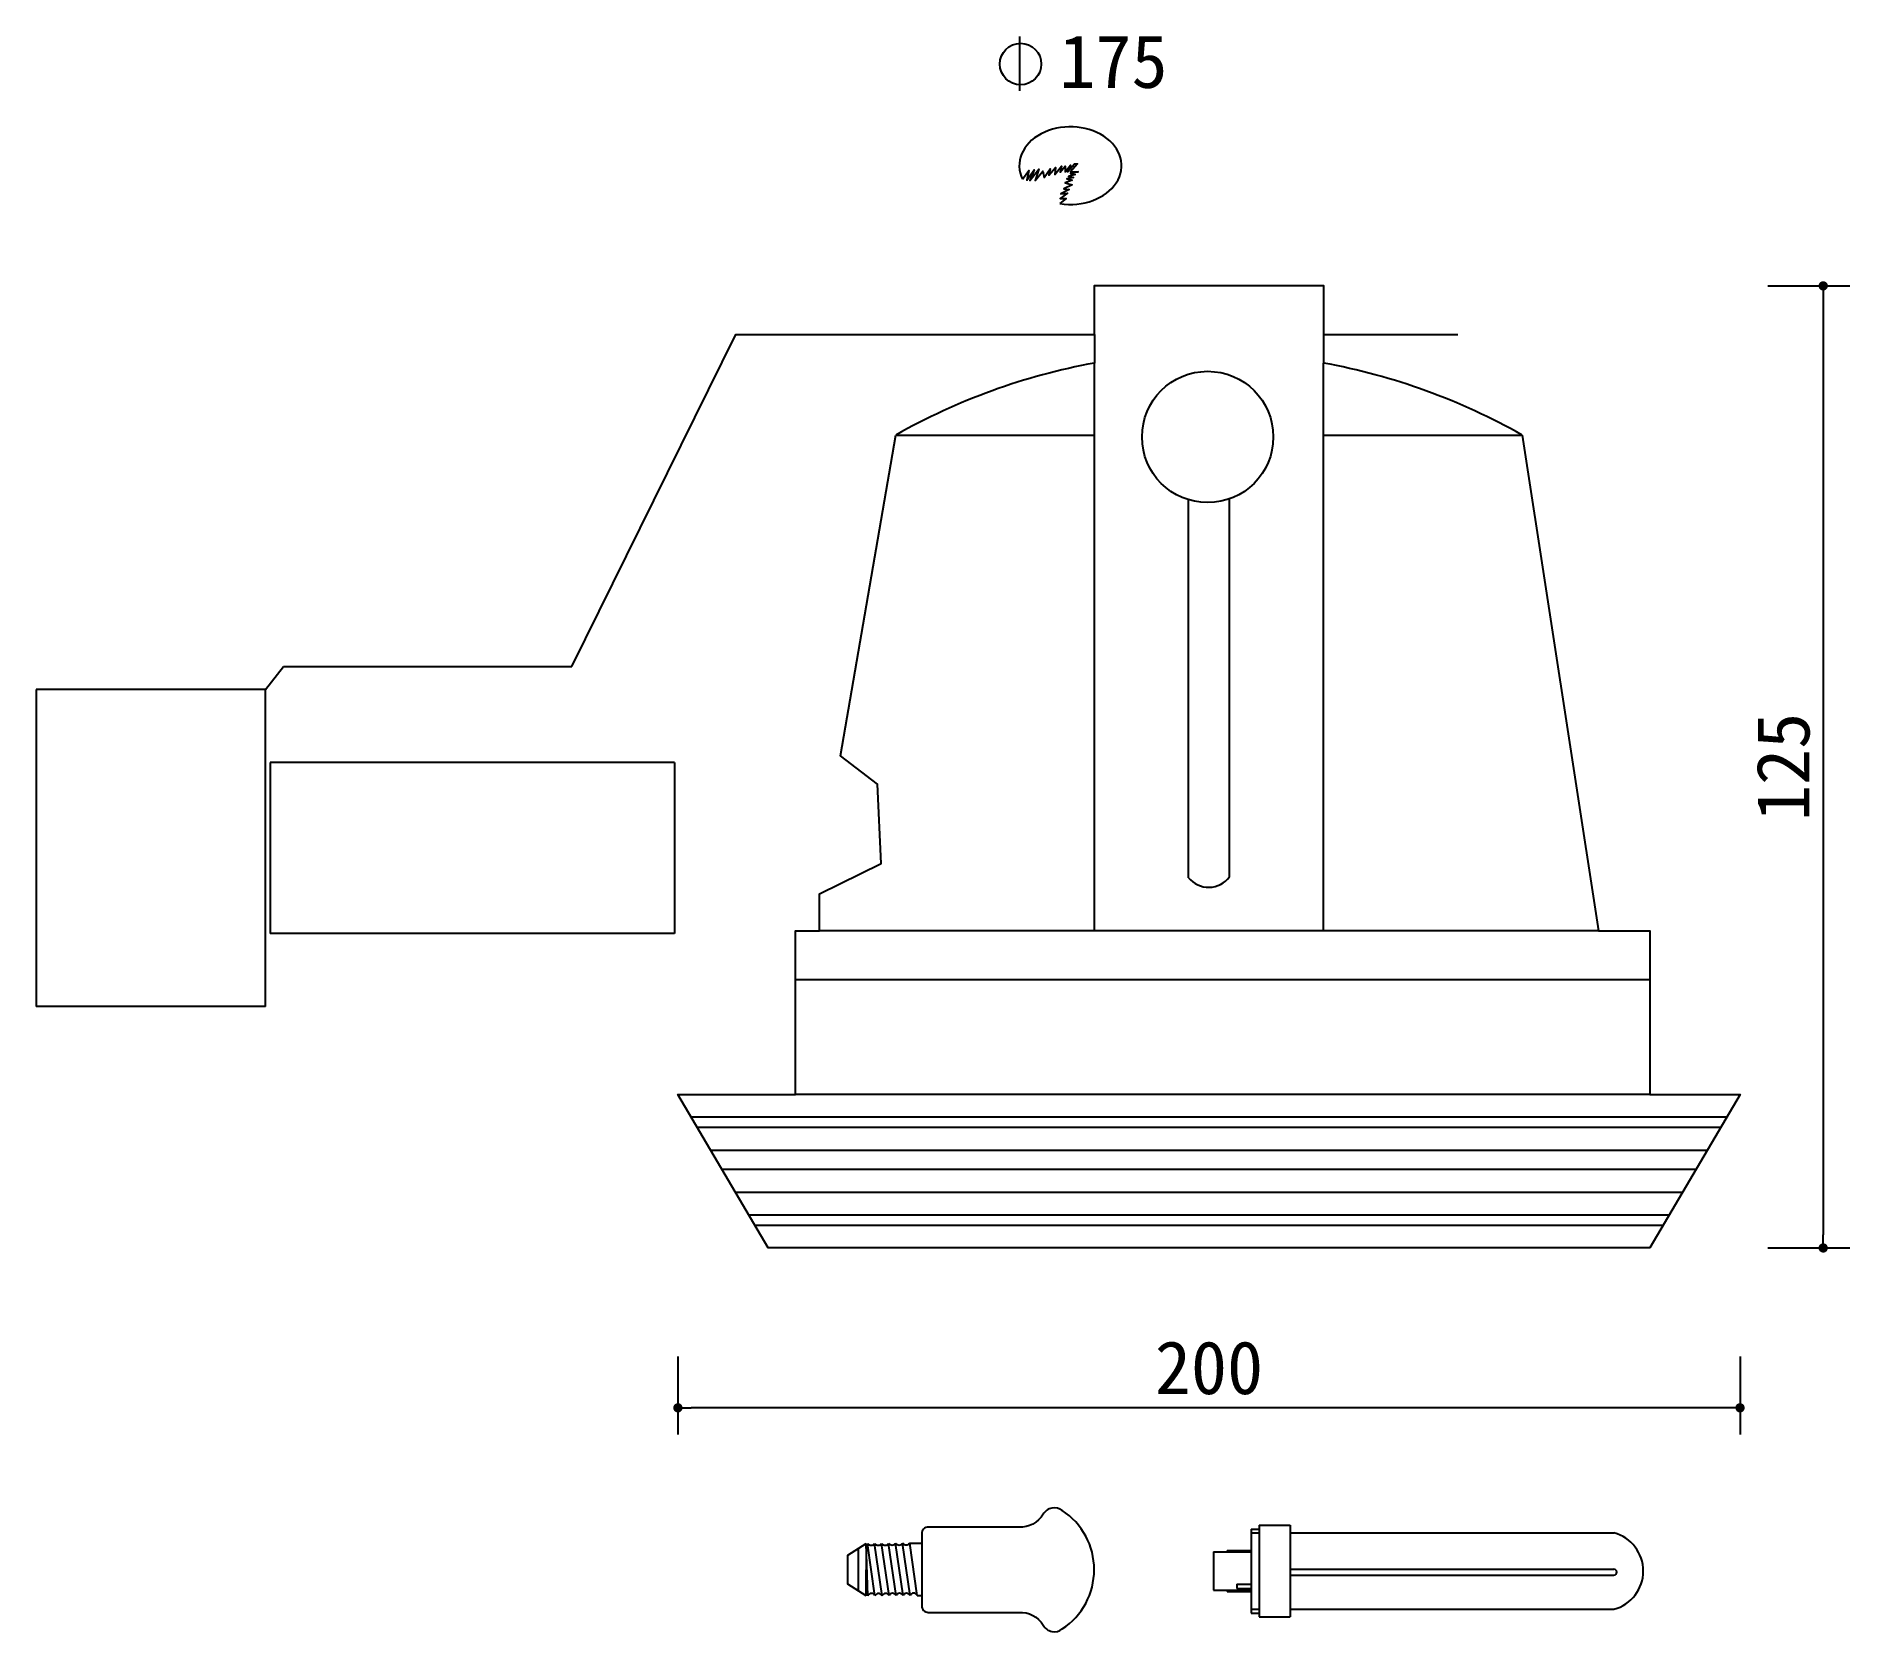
# Model space of a CAD drawing. Extents: x -52 to 290, y 66 to 367.
import ezdxf

# ---------------------------------------------------------------- set-up
doc = ezdxf.new("R2010")
doc.units = 0
doc.header["$MEASUREMENT"] = 0
doc.layers.get('0').update_dxf_attribs({"linetype": 'CONTINUOUS'})
doc.layers.get('DEFPOINTS').update_dxf_attribs({"linetype": 'CONTINUOUS'})
for name, color, linetype in [('3', 3, 'CONTINUOUS'), ('4', 4, 'CONTINUOUS'), ('DIM', 3, 'CONTINUOUS'), ('TEXT', 3, 'CONTINUOUS')]:
    doc.layers.add(name, color=color, linetype=linetype)
doc.styles.add('HZ', font='')
doc.styles.get("Standard").update_dxf_attribs({"font": 'txt.shx', "bigfont": 'bigfont.shx'})
doc.styles.get('HZ').set_extended_font_data('仿宋_GB2312')
doc.dimstyles.get("Standard").update_dxf_attribs({"dimtxt": 0.18, "dimasz": 0.18, "dimexe": 0.18, "dimexo": 0.0625, "dimgap": 0.09, "dimtad": 0, "dimtih": 1, "dimtoh": 1, "dimdec": 4, "dimzin": 0, "dimtxsty": 'STANDARD', "dimcen": 0.09, "dimazin": 3, "dimtfac": 1, "dimtdec": 4, "dimtofl": 0, "dimtmove": 0, "dimatfit": 3, "dimtolj": 1, "dimtzin": 0})

# ---------------------------------------------------------------- blocks, each defined once
blk = doc.blocks.new('_DOT')
at = {"color": 0, "linetype": 'BYBLOCK'}
blk.add_line((-0.35, 0), (-1, 0), dxfattribs=at)
at = {"color": 0, "linetype": 'BYBLOCK', "const_width": 0.35}
blk.add_lwpolyline([(-0.175, 0, 1), (0.175, 0, 1)], format="xyb", close=True, dxfattribs=at)
blk = doc.blocks.new('*D3')
at = {"linetype": 'BYBLOCK'}
for p, q in [((69, 118.28), (69, 103.59)), ((269, 118.28), (269, 103.59)), ((266.5, 108.59), (71.5, 108.59))]:
    blk.add_line(p, q, dxfattribs=at)
at = {"layer": 'DEFPOINTS', "color": 0, "linetype": 'BYBLOCK'}
for p in [(69, 123.28), (269, 123.28), (69, 108.59)]:
    blk.add_point(p, dxfattribs=at)
at = {"linetype": 'BYBLOCK', "xscale": 2.5, "yscale": 2.5, "zscale": 2.5, "rotation": 180}
blk.add_blockref('_DOT', (69, 108.59), dxfattribs=at)
at = {"linetype": 'BYBLOCK', "xscale": 2.5, "yscale": 2.5, "zscale": 2.5}
blk.add_blockref('_DOT', (269, 108.59), dxfattribs=at)
at = {"linetype": 'BYBLOCK', "insert": (169, 116.09), "char_height": 10, "attachment_point": 5, "style": 'HZ'}
blk.add_mtext('\\A1;200', dxfattribs=at)
blk = doc.blocks.new('*D4')
at = {"linetype": 'BYBLOCK'}
for p, q in [((274.21, 319.87), (289.66, 319.87)), ((284.66, 317.37), (284.66, 141.19)), ((274.21, 138.69), (289.66, 138.69))]:
    blk.add_line(p, q, dxfattribs=at)
at = {"layer": 'DEFPOINTS', "color": 0, "linetype": 'BYBLOCK'}
for p in [(269.21, 319.87), (269.21, 138.69), (284.66, 138.69)]:
    blk.add_point(p, dxfattribs=at)
at = {"linetype": 'BYBLOCK', "xscale": 2.5, "yscale": 2.5, "zscale": 2.5}
for p, rotation in [((284.66, 319.87), 90), ((284.66, 138.69), 270)]:
    blk.add_blockref('_DOT', p, dxfattribs=dict(at, rotation=rotation))
at = {"linetype": 'BYBLOCK', "insert": (277.16, 229.28), "char_height": 10, "attachment_point": 5, "rotation": 90, "style": 'HZ'}
blk.add_mtext('\\A1;125', dxfattribs=at)

msp = doc.modelspace()

# ---------------------------------------------------------------- linework, layer by layer
at = {"layer": '3'}
for p, q in [((133.35, 366.86), (133.35, 356.61)), ((147.43, 198.44), (147.43, 305.33)), ((190.58, 198.44), (190.58, 305.33)), ((110.03, 291.78), (147.43, 291.78)), ((190.58, 291.78), (227.97, 291.78)), ((165.14, 208.42), (165.14, 279.6)), ((172.87, 208.59), (172.87, 279.77)), ((242.32, 198.44), (95.68, 198.44)), ((252.01, 189.18), (91.15, 189.18)), ((252.01, 167.57), (91.15, 167.57)), ((266.49, 163.3), (71.51, 163.3)), ((265.35, 161.36), (72.66, 161.36)), ((262.81, 157.04), (75.2, 157.04)), ((260.69, 153.44), (77.32, 153.44)), ((79.81, 149.21), (258.2, 149.21)), ((82.35, 144.9), (255.66, 144.9)), ((83.49, 142.96), (254.52, 142.96)), ((176.92, 85.75), (178.47, 85.75)), ((176.92, 85.75), (176.92, 69.92)), ((178.47, 86.48), (178.47, 69.2)), ((178.47, 86.48), (184.26, 86.48)), ((184.26, 86.48), (184.26, 69.2)), ((102.96, 82.05), (102.96, 74.13)), ((104.77, 73.21), (104.46, 83.03)), ((104.47, 83.01), (104.47, 78.09)), ((106.1, 73.22), (104.7, 83.05)), ((107.43, 73.21), (106.02, 83.03)), ((108.75, 73.22), (107.35, 83.04)), ((110.07, 73.23), (108.67, 83.06)), ((111.4, 73.24), (109.99, 83.07)), ((112.72, 73.25), (111.31, 83.08)), ((114.04, 73.26), (112.64, 83.09)), ((176.92, 85.03), (178.47, 85.03)), ((184.26, 85.03), (245.26, 85.03)), ((169.84, 81.44), (176.92, 81.44)), ((169.84, 81.44), (169.84, 74.24)), ((172.41, 81.7), (176.92, 81.7)), ((172.41, 81.7), (172.41, 81.44)), ((104.47, 73.18), (104.47, 78.09)), ((174.24, 75.38), (176.92, 75.38)), ((174.24, 75.38), (174.24, 74.55)), ((184.26, 78.22), (245.26, 78.22)), ((184.26, 77.08), (245.26, 77.08)), ((114.04, 73.26), (114.9, 73.26)), ((169.84, 74.24), (176.92, 74.24)), ((172.41, 73.98), (172.41, 74.24)), ((172.41, 73.98), (176.92, 73.98)), ((174.24, 74.55), (176.92, 74.55)), ((176.92, 70.64), (178.47, 70.64)), ((176.92, 69.92), (178.47, 69.92)), ((178.47, 69.2), (184.26, 69.2)), ((184.26, 70.64), (245.26, 70.64))]:
    msp.add_line(p, q, dxfattribs=at)
for points in [[(133.89, 339.97), (135.05, 341.6), (134.71, 339.81), (136.06, 341.71), (135.27, 339.69), (136.95, 341.83), (136.28, 339.69), (137.74, 341.49), (137.96, 340.26), (139.09, 341.94), (138.86, 340.7), (140.1, 342.16), (139.99, 340.82), (141.22, 342.39), (141, 341.26), (141.89, 342.39), (141.89, 341.38), (142.9, 342.61), (142.34, 341.38), (143.69, 342.83), (144.25, 342.83), (142.9, 341.38), (144.36, 341.38), (142.9, 341.04), (143.8, 340.82), (142.57, 340.48), (143.46, 340.26), (142.23, 340.03), (143.24, 339.81), (141.89, 339.25), (143.24, 338.91), (141.67, 338.13), (142.68, 338.01), (141.11, 337.23), (142.34, 337.34), (141, 336.33), (142.12, 336.33), (140.94, 335.37)], [(104.47, 73.18), (101.02, 75.37), (101.02, 80.81), (104.47, 83.01)], [(112.64, 83.09), (114.9, 83.09)]]:
    msp.add_lwpolyline(points, dxfattribs=at)
msp.add_lwpolyline([(114.9, 71.31, 0.414214), (116.15, 70.06), (133.22, 70.06, -0.276849), (137.78, 67.66, 0.461386), (141.38, 66.94, 0.252005), (147.39, 78.09, 0.252005), (141.38, 89.25, 0.461386), (137.78, 88.53, -0.276849), (133.22, 86.13), (116.15, 86.13, 0.414214), (114.9, 84.88), (114.9, 78.09)], format="xyb", close=True, dxfattribs=at)
msp.add_lwpolyline([(111.31, 83.08, 0.468334), (112.65, 83.08, 0.468334)], format="xyb", dxfattribs=at)
for centre, radius in [((133.52, 361.65), 3.91), ((168.75, 291.42), 12.36)]:
    msp.add_circle(centre, radius, dxfattribs=at)
for centre, radius, start, end in [((168.94, 211.49), 4.88, 218.9268, 323.5772), ((105.37, 83.6), 0.868, 219.8094, 320.1906), ((106.69, 83.59), 0.868, 219.8674, 320.2485), ((108.01, 83.6), 0.868, 219.8674, 320.2485), ((109.34, 83.61), 0.868, 219.8674, 320.2485), ((110.66, 83.62), 0.868, 219.8674, 320.2485), ((243.35, 77.84), 7.44, 284.8557, 75.1443), ((245.2, 77.65), 0.573, 276.3069, 83.6931), ((105.44, 72.92), 0.724, 24.4041, 156.4403), ((106.77, 72.91), 0.724, 24.4621, 156.4983), ((108.09, 72.92), 0.724, 24.4621, 156.4983), ((109.42, 72.93), 0.724, 24.4621, 156.4983), ((110.74, 72.94), 0.724, 24.4621, 156.4983), ((112.06, 72.95), 0.724, 24.4621, 156.4983), ((113.38, 72.96), 0.724, 24.4621, 156.4983)]:
    msp.add_arc(centre, radius, start, end, dxfattribs=at)
msp.add_ellipse((142.91, 342.52), major_axis=(9.63, 0), ratio=0.758153, start_param=4.506112, end_param=9.781472, dxfattribs=at)
at = {"layer": '4'}
for p, q in [((147.43, 310.72), (147.43, 305.33)), ((190.58, 310.72), (190.58, 305.33)), ((-8.67, 243.89), (-5.3, 248.2)), ((-5.3, 248.2), (49, 248.2)), ((-8.67, 243.89), (-51.83, 243.89)), ((-51.83, 243.89), (-51.83, 184.14)), ((-8.67, 184.14), (-8.67, 243.89)), ((68.33, 230.14), (-7.8, 230.14)), ((-7.8, 230.14), (-7.8, 197.89)), ((68.33, 230.14), (68.33, 197.89)), ((68.33, 197.89), (-7.8, 197.89)), ((-8.67, 184.14), (-51.83, 184.14))]:
    msp.add_line(p, q, dxfattribs=at)
for points in [[(49, 248.2), (79.9, 310.72), (147.43, 310.72), (147.43, 319.94), (190.58, 319.94), (190.58, 310.72), (215.87, 310.72)], [(227.97, 291.78), (242.32, 198.44), (252.01, 198.44), (252.01, 167.57), (269, 167.57), (252.01, 138.69), (86, 138.69), (69, 167.57), (91.15, 167.57), (91.15, 198.44), (95.68, 198.44), (95.68, 205.39), (107.27, 211.07), (106.56, 226.06), (99.62, 231.36), (110.03, 291.78)]]:
    msp.add_lwpolyline(points, dxfattribs=at)
for start, end in [(100.3692, 119.4666), (60.5334, 79.6308)]:
    msp.add_arc((169, 187.41), 119.88, start, end, dxfattribs=at)

# ---------------------------------------------------------------- texts
at = {"layer": 'TEXT', "style": 'HZ'}
msp.add_text('175', height=10, dxfattribs=at).set_placement((140.8, 357.16))

# ---------------------------------------------------------------- dimensions: what is measured, and where the dimension line sits
at = {"layer": 'DIM'}
dim = msp.add_linear_dim(base=(284.66, 138.69), p1=(269.21, 319.87), p2=(269.21, 138.69), angle=90, text='125', dimstyle='STANDARD', override={"dimscale": 5, "dimtxt": 2, "dimasz": 0.5, "dimexe": 1, "dimexo": 1, "dimgap": 0.5, "dimtad": 1, "dimtih": 0, "dimtoh": 0, "dimdec": 0, "dimtxsty": 'HZ', "dimblk1": 'DOT', "dimblk2": 'DOT', "dimsah": 1, "dimcen": 0, "dimclrd": 256, "dimclre": 256, "dimclrt": 256, "dimtfac": 0.5, "dimtdec": 0, "dimtofl": 1}, dxfattribs=at)
dim.commit()
dim.dimension.update_dxf_attribs({"geometry": '*D4', "text_midpoint": (277.16, 229.28)})
dim = msp.add_linear_dim(base=(69, 108.59), p1=(269, 123.28), p2=(69, 123.28), text='200', dimstyle='STANDARD', override={"dimscale": 5, "dimtxt": 2, "dimasz": 0.5, "dimexe": 1, "dimexo": 1, "dimgap": 0.5, "dimtad": 1, "dimtih": 0, "dimtoh": 0, "dimdec": 0, "dimtxsty": 'HZ', "dimblk1": 'DOT', "dimblk2": 'DOT', "dimsah": 1, "dimcen": 0, "dimclrd": 256, "dimclre": 256, "dimclrt": 256, "dimtfac": 0.5, "dimtdec": 0, "dimtofl": 1}, dxfattribs=at)
dim.commit()
dim.dimension.update_dxf_attribs({"geometry": '*D3', "text_midpoint": (169, 116.09)})

doc.saveas('drawing.dxf')
